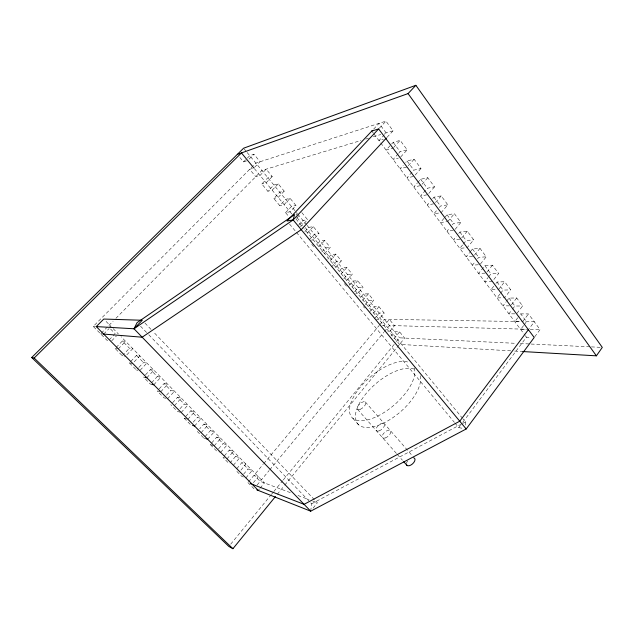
<?xml version="1.0" encoding="UTF-8"?>
<svg xmlns="http://www.w3.org/2000/svg" width="634" height="634" viewBox="0 0 634 634"><rect width="100%" height="100%" fill="white"/><g stroke="black" fill="none" stroke-linecap="round" stroke-linejoin="round"><path stroke-width="0.48" stroke-dasharray="3.17 2.38" d="M310.7 511.178L311.659 503.792L310.28 502.366M534.747 336.757L540.073 329.601L528.479 313.925L520.736 313.878L518.358 317M454.99 423.084L458.778 427.641L462.313 422.926M462.899 422.133L526.442 337.185L531.3 337.375M523.589 325.567L520.649 329.466L528.391 329.68L534.303 321.803L523.446 321.62M524.175 324.79L526.529 321.668L520.736 313.878M522.519 321.803L528.479 313.925M517.772 317.777L514.8 321.676L520.585 321.771M506.582 301.213L508.999 298.091L516.686 297.972L522.606 305.984L516.591 313.862L508.904 313.814L511.9 309.923M516.686 297.972L510.616 305.85L502.96 305.889L505.98 301.99M512.494 309.138L514.887 306.024L522.606 305.984M495.931 283.446L497.048 282.027L504.672 281.726L510.703 289.881L504.585 297.758L496.953 297.893L500.004 293.994M500.614 293.217L503.047 290.095L510.703 289.881M498.49 289.603L504.672 281.726M493.696 286.275L490.898 289.817L497.547 289.627M492.444 265.178L486.151 273.056L478.63 273.46L484.883 265.67L492.444 265.178L498.586 273.492L492.349 281.369L484.788 281.678L488.172 277.423M313.117 508.119L317.357 502.77L153.206 331.669M488.735 276.717L490.993 273.888L498.586 273.492M470.182 251.841L472.496 249.011L479.986 248.338L486.246 256.802L479.898 264.671L472.409 265.163L475.278 261.628M477.568 258.791L478.718 257.38L486.246 256.802M277.256 494.322L284.127 485.898M284.753 485.129L404.666 338.073L399.594 331.891L394.53 331.701L391.099 335.869M479.986 248.338L473.582 256.207L466.125 256.794L469.604 252.554M230.728 544.154L270.75 495.249M271.376 494.488L273.254 492.19M273.88 491.429L282.637 480.731M283.255 479.97L395.83 342.423M396.456 341.655L399.578 337.835L516.33 343.351M458.707 233.463L459.88 232.052L467.306 231.18L473.677 239.795L467.21 247.664L459.793 248.354L462.709 244.811M399.594 331.891L394.419 338.191L391.899 338.073M258.26 490.415L259.496 488.925M260.114 488.172L264.441 482.949L121.015 336.654M463.296 244.106L466.22 240.571L473.677 239.795M467.306 231.18L460.775 239.042L453.397 239.826L456.345 236.292M257.095 485.042L269.141 470.523M269.775 469.762L383.784 332.359M384.41 331.598L389.45 325.519L526.291 329.228M253.354 482.704L258.339 476.72L254.099 475.175L260.162 481.341L290.602 492.745M248.536 481.832L263.142 464.35M263.784 463.589L379.259 325.377M379.893 324.616L384.331 319.306L522.464 321.604M245.913 477.933L252.189 470.452L247.997 468.954L241.839 462.685L236.189 469.358M369.868 311.595L373.989 306.729L378.95 306.705L384.164 313.069L378.878 319.377L376.398 319.33M444.632 217.597L447.033 214.775L454.38 213.698L460.87 222.479L454.285 230.332L446.946 231.228L449.918 227.693M243.63 474.137L247.997 468.954M374.504 318.593L379.18 313.037L384.164 313.069M240.936 470.119L245.992 464.136L241.839 462.685M378.95 306.705L373.624 313.014L371.651 312.998M452.296 224.864L453.492 223.453L460.87 222.479M447.731 221.551L454.38 213.698M444.03 218.31L440.432 222.542L446.819 221.67M233.375 465.253L239.747 457.764L235.634 456.369L229.389 450.005L223.651 456.686M368.33 306.602L373.695 300.294L368.402 293.843L363.496 293.978L359.914 298.146M432.729 198.585L433.949 197.174L441.209 195.882L447.826 204.83L441.113 212.683L433.854 213.785L436.889 210.25M229.944 463.042L235.634 456.369M365.208 304.542L368.766 300.373L373.695 300.294M439.314 207.429L440.527 206.018L447.826 204.83M368.402 293.843L362.997 300.144L361.047 300.175M441.209 195.882L434.441 203.728L427.221 204.933L430.28 201.406M220.64 452.375L227.115 444.878L223.089 443.594L216.741 437.127L210.266 444.553L216.662 451.02L219.847 452.097M349.223 285.205L352.861 281.044L357.703 280.791L363.068 287.337L357.631 293.645L355.69 293.701M218.587 448.793L223.089 443.594M354.588 291.695L358.194 287.535L363.068 287.337M214.197 445.853L220.719 438.356L216.741 437.127M352.219 287.091L357.703 280.791M434.536 186.856L427.696 194.693L420.524 196.009L427.316 188.25L434.536 186.856L427.791 177.734L420.611 179.248L418.123 182.061M207.706 439.283L214.276 431.778L210.345 430.613L203.894 424.051L199.71 428.782M346.774 280.497L352.298 274.197L346.846 267.548L342.059 267.92L338.374 272.081M197.317 431.485L203.815 438.046L210.345 430.613M343.818 278.667L347.48 274.506L352.298 274.197M201.152 432.665L207.778 425.152L203.894 424.051M346.846 267.548L341.29 273.848L339.388 273.975M427.791 177.734L420.889 185.564L413.756 186.99L417.497 182.766M420.984 168.525L414.018 176.355L406.933 177.892L413.851 170.15L420.984 168.525L414.113 159.229L407.028 160.973L405.76 162.375M194.559 425.993L201.232 418.48L197.396 417.434L190.842 410.761L184.161 418.202L190.763 424.867L192.665 425.43M335.758 267.16L341.361 260.859L335.83 254.115L331.106 254.606L326.748 259.464M193.18 422.165L197.396 417.434M331.653 266.835L336.606 261.287L341.361 260.859M187.902 419.264L194.638 411.743L190.842 410.761M330.187 260.416L335.83 254.115M414.113 159.229L407.076 167.051L400.038 168.707L403.216 165.189M181.197 412.48L187.981 404.96L184.24 404.04L177.583 397.264L172.028 403.351M324.584 253.616L330.266 247.323L324.656 240.476L319.996 241.094L316.2 245.255M179.953 408.771L184.24 404.04M321.81 252.039L325.575 247.878L330.266 247.323M174.437 405.641L181.276 398.12L177.583 397.264M324.656 240.476L318.926 246.777L317.079 246.998M400.72 156.947L407.179 149.846L400.165 140.368L393.175 142.349L386.058 150.068L392.993 148.174M398.207 153.808L393.08 159.435L398.326 158.104M398.849 153.111L400.133 151.7L407.179 149.846M167.622 398.746L174.516 391.226L170.879 390.425L164.111 383.538L159.094 388.959M304.867 231.545L308.718 227.384L313.307 226.639L319.005 233.589L313.236 239.882L311.397 240.127M393.651 147.46L400.165 140.368M166.52 395.164L170.879 390.425M309.281 239.811L314.377 234.263L319.005 233.589M160.751 391.796L167.701 384.275L164.111 383.538M313.307 226.639L307.498 232.932L305.675 233.209M153.816 384.79L160.83 377.262L157.295 376.596L150.417 369.598L144.687 375.7M301.792 212.596L307.569 219.649L301.721 225.934L299.914 226.235M387.057 137.293L393.096 130.802L385.947 121.134L255.835 163.104L93.261 326.423L107.891 341.187L114.532 334.403M151.605 382.698L157.295 376.596M298.495 225.308L303.02 220.458L307.569 219.649M379.298 128.211L385.947 121.134M146.834 377.729L153.903 370.201L150.417 369.598M296.553 218.183L299.169 215.394M373.64 129.106L379.061 123.361L386.154 132.902L378.958 140.613L383.269 139.353M295.975 214.863L297.275 213.476L246.666 151.954M291.791 213.912L253.869 167.994L249.661 169.31L255.764 176.672L260.011 175.428L266.185 169.167L272.232 176.545L267.905 177.766L261.818 183.979L267.825 191.238L273.864 185.017L278.239 183.868L284.19 191.127L279.784 192.213L273.793 198.434L279.705 205.574L285.657 199.353L290.103 198.339L295.975 205.495L290.031 211.78L285.585 212.667L288.502 216.186M129.376 362.886L132.688 363.425L139.868 355.888L136.5 355.428L129.376 362.886L136.421 369.994L138.347 367.966M138.989 367.284L143.49 362.545L146.914 363.076L139.789 370.605L136.421 369.994M285.585 212.667L291.489 206.438L295.975 205.495M290.103 198.339L284.119 204.616L279.705 205.574M126.84 354.81L132.768 348.645L129.455 348.256L122.354 341.021L115.111 348.478L122.275 355.714L125.524 356.181M284.19 191.127L278.16 197.404L273.793 198.434M122.275 355.714L129.455 348.256M118.304 348.874L125.611 341.338L122.354 341.021M278.239 183.868L272.16 190.137L267.825 191.238M111.695 340.823L116.379 336.028M272.232 176.545L266.114 182.814L261.818 183.979M103.675 334.086L109.08 328.602M101.305 333.127L107.305 327.057M108.945 325.385L113.121 321.161M115.903 318.339L261.89 170.467L361 140.502M254.567 167.297L260.091 161.733L253.949 154.244L249.733 155.687L243.511 161.892L239.177 156.653M249.075 159.102L253.949 154.244M311.659 503.792L461.996 423.781M462.875 423.314L465.499 421.919L462.979 418.868M243.511 161.892L247.68 160.497M365.723 139.076L368.552 138.22M373.275 136.793L380.82 134.511M384.6 133.37L393.096 130.802M530.222 329.339L540.073 329.601M382.437 325.646L384.093 325.694L389.347 319.385L394.491 325.662L389.276 331.962L387.604 331.899M520.284 343.533L530.167 344M531.149 344.048L590.444 346.846M591.427 346.893L602.3 347.408M109.539 326.462L111.108 326.55L105.093 320.416M93.261 326.423L95.203 326.534M510.75 350.848L399.531 344.381L304.035 228.731M514.689 351.077L522.567 351.537M100.608 333.833L102.914 334.023M115.111 348.478L117.504 348.779M458.778 427.641L463.414 428.473M143.411 377.056L145.123 377.388M152.081 384.418L150.337 384.046L144.798 378.45M159.863 391.598L157.216 390.988L164.032 397.875L165.823 398.31M180.278 412.227L177.504 411.482L170.8 404.706M184.161 418.202L186.967 418.995M203.815 438.046L206.145 438.791M229.389 450.005L233.455 451.345L227.035 458.834L223.009 457.423L229.31 463.787M210.266 444.553L213.412 445.599M297.98 495.511L309.051 499.655M312.744 501.042L317.357 502.77M243.424 476.99L241.76 476.356L235.563 470.095M247.918 482.569L254.028 488.743M113.09 328.571L118.384 333.975M110.593 329.046L115.19 333.73M136.5 355.428L143.49 362.545M140.534 326.201L148.094 334.047M148.784 334.76L309.598 501.652M144.996 323.11L152.525 330.956M352.821 418.266L358.789 424.97M357.568 409.39L396.591 453.603M397.241 454.34L402.439 460.236M365.311 401.94L412.472 455.901M289.524 224.071L295.84 231.672M296.474 232.432L454.364 422.323M311.793 244.296L313.679 246.578M344.397 283.66L347.408 287.289M363.433 306.626L364.598 308.037M295.896 218.881L303.456 228.034M297.053 217.644L304.597 226.79M305.223 227.558L462.352 418.107M244.201 148.958L246.047 151.201M297.845 214.173L306.436 224.618M307.007 225.308L399.578 337.835M371.801 131.064L373.45 133.267M374.005 134.004L380.146 142.19M380.733 142.975L524.698 334.871M525.277 335.64L526.442 337.185M393.175 142.349L400.133 151.7M407.028 160.973L413.851 170.15M420.611 179.248L427.316 188.25M433.949 197.174L440.527 206.018M447.033 214.775L453.492 223.453M459.88 232.052L466.22 240.571M472.496 249.011L478.718 257.38M484.883 265.67L490.993 273.888M497.048 282.027L503.047 290.095M508.999 298.091L514.887 306.024M465.499 421.919L465.839 425.446M406.553 463.074A5.207 2.782 -41.8 0 1 407.654 460.997M414.271 367.966A40.1 18.394 -40.7 0 1 376.509 416.641A40.1 18.394 -40.7 0 1 354.105 396.004A40.1 18.394 -40.7 0 1 407.813 362.022M420.263 375.748A39.942 18.695 -40.7 0 1 381.145 424.194A39.942 18.695 -40.7 0 1 360.603 401.267A39.942 18.695 -40.7 0 1 414.335 369.131M360.136 409.366A5.389 2.457 -41.6 0 0 365.699 402.455A5.389 2.457 -41.6 0 0 358.519 405.197A5.389 2.457 -41.6 0 0 360.136 409.366M379.1 430.898A5.318 2.584 -41.7 0 0 384.521 423.995A5.318 2.584 -41.7 0 0 377.325 426.571A5.318 2.584 -41.7 0 0 379.1 430.898M385.313 437.951A5.294 2.623 -41.7 0 0 390.687 431.049A5.294 2.623 -41.7 0 0 383.483 433.577A5.294 2.623 -41.7 0 0 385.313 437.951"/><path stroke-width="0.95" d="M371.801 131.064L378.633 128.924L534.208 337.486L466.188 428.972L310.7 511.178L133.996 328.769L293.154 219.911L294.541 214.601L137.095 322.635L133.996 328.769L96.17 326.589M522.567 351.537L596.388 355.832L602.3 347.408L415.872 85.297L243.591 148.213L31.7 357.521L228.85 546.445L232.916 548.703L275.386 496.62M528.384 329.688L459.753 421.198L304.066 504.339L250.438 483.552M386.391 138.014L301.229 229.667L142.167 337.201L103.508 334.07M372.285 130.541L286.996 221.036L293.154 219.911L378.498 129.067M237.314 154.411L408.074 93.586L415.872 85.297M133.996 328.769L142.262 320.257L103.762 319.053L96.273 326.589L258.26 490.415M31.7 357.521L34.157 358.028L241.443 152.937L253.869 167.994M145.123 377.388L146.834 377.729M152.081 384.418L153.816 384.79M192.665 425.43L194.559 425.993M206.145 438.791L207.706 439.283M256.77 489.828L310.7 511.178M34.157 358.028L232.916 548.703M403.739 461.711L406.996 465.396M293.154 219.911L466.188 428.972M408.074 93.586L596.388 355.832M413.717 457.796A5.207 2.782 -41.8 0 1 412.393 464.001A5.207 2.782 -41.8 0 1 406.41 464.017"/></g></svg>
